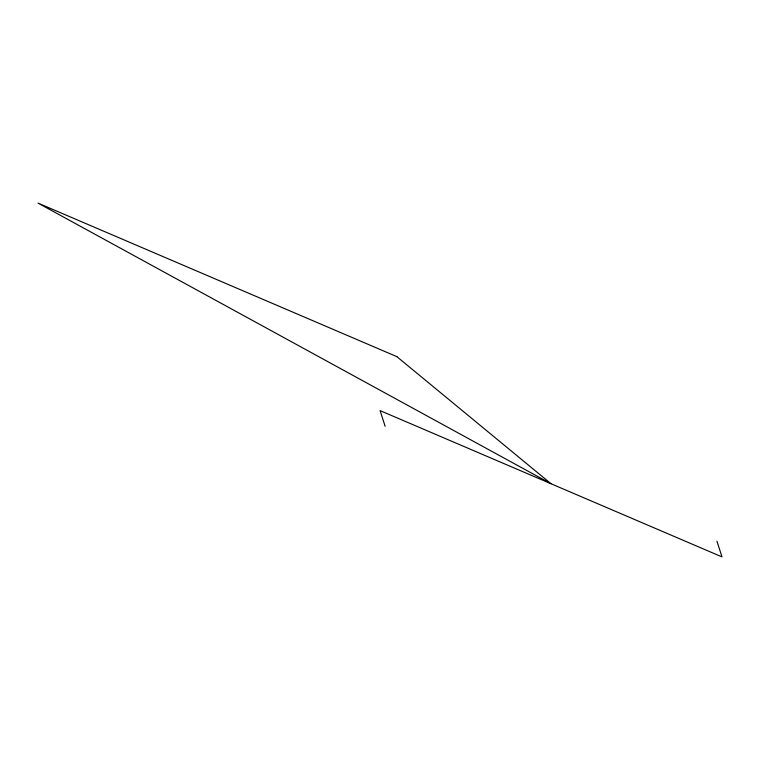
<?xml version="1.0" encoding="UTF-8"?>
<svg xmlns="http://www.w3.org/2000/svg" width="760" height="760" viewBox="0 0 760 760"><rect width="100%" height="100%" fill="white"/><g stroke="black" fill="none" stroke-linecap="round" stroke-linejoin="round"><path stroke-width="1.14" d="M716.936 541.206L722 556.909L380.085 410.609L385.139 426.312M396.834 356.63L38 203.091L551.038 483.759L396.834 356.63"/></g></svg>
